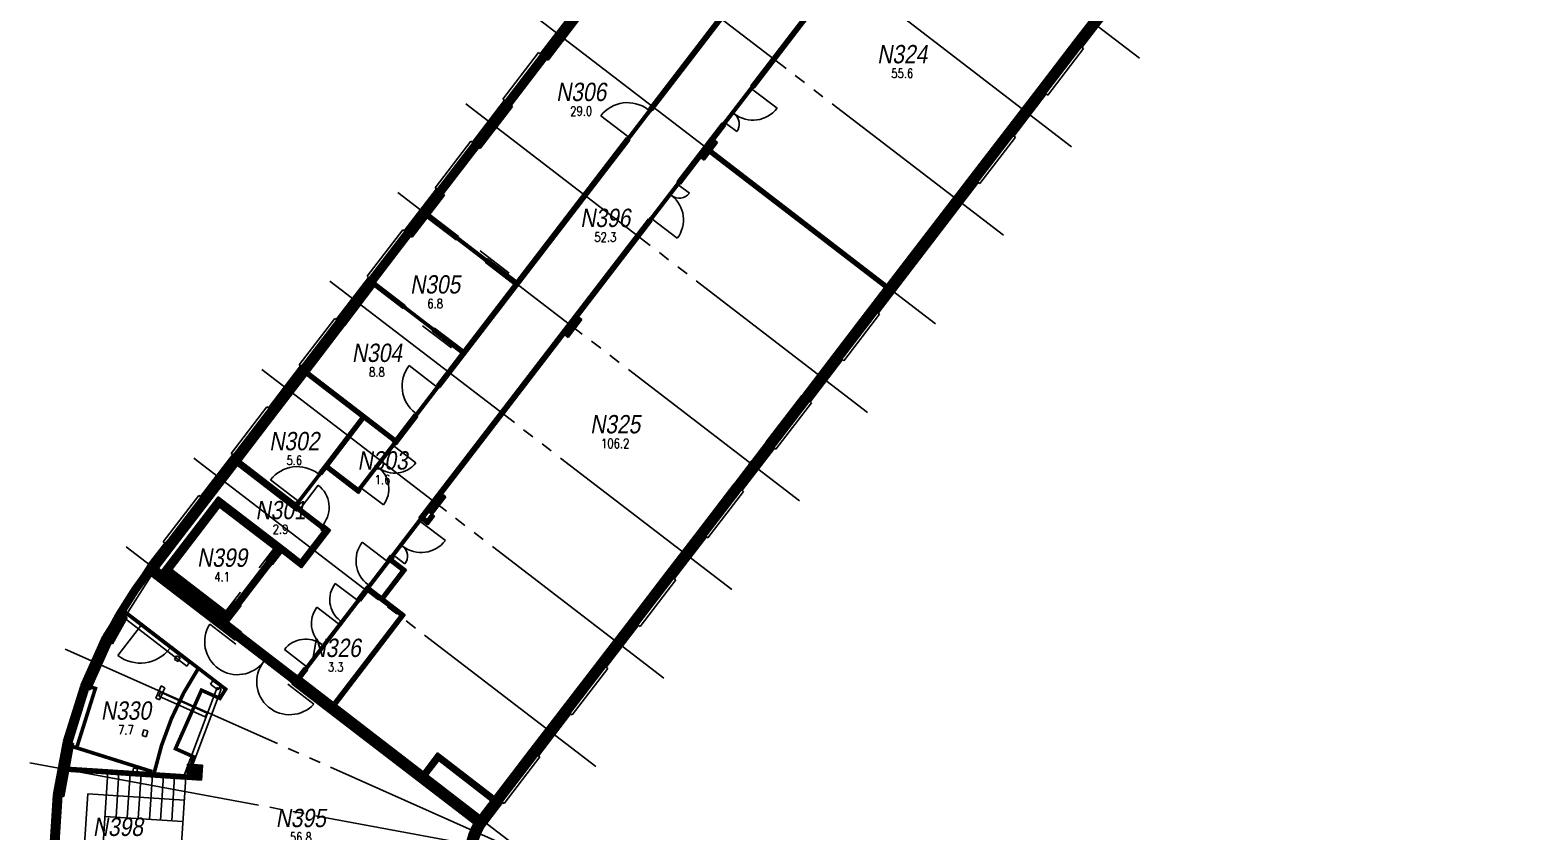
# Model space of a CAD drawing. Extents: x 22790 to 124359, y 400 to 114212.
# Drawn here: x 23003 to 63731, y 62374 to 84258 of the extents above; entities that cross this region are included whole.
import ezdxf
from ezdxf.enums import TextEntityAlignment as Align

# ---------------------------------------------------------------- set-up
doc = ezdxf.new("R2010")
doc.units = 0
doc.header["$LTSCALE"] = 50
doc.header["$PDMODE"] = 1
doc.linetypes.add('4PHAN', pattern=[158.75, 127, -6.35, 6.35, -6.35, 6.35, -6.35])
doc.linetypes.add('INVISIBLE', pattern=[999999, 0, -999999])
doc.layers.get('0').update_dxf_attribs({"linetype": 'CONTINUOUS'})
for name, color, linetype in [('ANNTEXT_03', 7, 'CONTINUOUS'), ('CL_03', 7, 'CONTINUOUS'), ('EW_03', 7, 'CONTINUOUS'), ('GRIDLINE_03', 15, '4PHAN'), ('HEADER_03', 7, 'INVISIBLE'), ('ND_03', 7, 'CONTINUOUS'), ('NW_03', 7, 'CONTINUOUS'), ('RI_03', 7, 'CONTINUOUS'), ('SC_03', 7, 'CONTINUOUS'), ('WALL_03', 7, 'CONTINUOUS'), ('WW_03', 7, 'CONTINUOUS')]:
    doc.layers.add(name, color=color, linetype=linetype)
doc.styles.add('SIMPLEX', font='ARIALN.TTF', dxfattribs={"oblique": 10})
doc.styles.get("Standard").update_dxf_attribs({"font": 'simplex'})

# ---------------------------------------------------------------- blocks, each defined once
blk = doc.blocks.new('DR1H90')
blk.add_line((-0.46, 0), (-0.46, 0.92))
blk.add_arc((-0.46, 0), 0.92, 0, 90)
at = {"flags": 1}
blk.add_attdef('SILLHT', text='', height=0.1, dxfattribs=at).set_placement((0, 0), align=Align.MIDDLE)
blk = doc.blocks.new('DRFRAME')
for p, q in [((-0.5, -0.5), (-0.5, 0.5)), ((0.5, -0.5), (0.5, 0.5))]:
    blk.add_line(p, q)
at = {"flags": 1}
blk.add_attdef('SILLHT', text='', height=0.1, dxfattribs=at).set_placement((0, 0), align=Align.MIDDLE)
blk = doc.blocks.new('SPL')
for p, q in [((1, 0.5), (0, 0.5)), ((1, -0.5), (1, 0.5)), ((0, -0.5), (1, -0.5))]:
    blk.add_line(p, q)
blk = doc.blocks.new('WNOF')
blk.add_line((-0.5, 0), (0.5, 0))
at = {"flags": 1}
blk.add_attdef('SILLHT', text='', height=0.1, dxfattribs=at).set_placement((0, 0), align=Align.MIDDLE)
blk = doc.blocks.new('WNFRAME')
for p, q in [((-0.5, -0.5), (-0.5, 0.5)), ((0.5, -0.5), (0.5, 0.5))]:
    blk.add_line(p, q)
at = {"flags": 1}
blk.add_attdef('SILLHT', text='', height=0.1, dxfattribs=at).set_placement((0, 0), align=Align.MIDDLE)
blk = doc.blocks.new('RM_SPAM')
for p in [(0, 2.5), (0, 0)]:
    blk.add_point(p)
at = {"style": 'SIMPLEX', "oblique": 10}
blk.add_attdef('RM_NUM', text='', height=2.5, dxfattribs=at).set_placement((0, 0), align=Align.CENTER)
at = {"flags": 1}
for tag, p, width in [('SITENO', (-15, 0), 0.8), ('IN_OU_CODE', (-15, -2), 0.8), ('RM_CO_CODE', (-15, -4), 0.8), ('RM_TY_CODE', (-15, -6), 0.7), ('RM_FU_CODE', (-15, -8), 0.8), ('OCC/USE', (-15, -10), 0.8)]:
    blk.add_attdef(tag, p, '', height=1.25, dxfattribs=dict(at, width=width))
at = {"width": 0.8, "flags": 1}
for tag, p in [('BL_NUM', (15, 0)), ('LEVEL', (15, -2)), ('%S/L', (15, -4)), ('STUDCAP', (15, -6))]:
    blk.add_attdef(tag, text='', height=1.25, dxfattribs=at).set_placement(p, align=Align.RIGHT)
at = {"width": 0.8}
for tag, p in [('RM_AREA', (0, -2)), ('USE', (-0.24, -4.05)), ('USE2', (-0.24, -6.05))]:
    blk.add_attdef(tag, text='', height=1.25, dxfattribs=at).set_placement(p, align=Align.CENTER)
at = {"width": 0.8, "flags": 1}
blk.add_attdef('SERVS', text='', height=1.25, dxfattribs=at).set_placement((0, -8), align=Align.CENTER)
blk = doc.blocks.new('DR2H90')
for p, q in [((-0.46, 0), (-0.46, 0.46)), ((0.46, 0), (0.46, 0.46))]:
    blk.add_line(p, q)
for centre, start, end in [((-0.46, 0), 359.9998, 89.9998), ((0.46, 0), 90.0002, 180.0002)]:
    blk.add_arc(centre, 0.46, start, end)
at = {"flags": 1}
blk.add_attdef('SILLHT', text='', height=0.1, dxfattribs=at).set_placement((0, 0), align=Align.MIDDLE)
blk = doc.blocks.new('DR1S')
blk.add_line((-0.2, 0.1), (-1.2, 0.1))
at = {"flags": 1}
blk.add_attdef('SILLHT', text='', height=0.1, dxfattribs=at).set_placement((0, 0), align=Align.MIDDLE)
blk = doc.blocks.new('DR2U90')
for p, q in [((-0.46, 0), (-0.46, 0.65)), ((0.46, 0), (0.46, 0.27))]:
    blk.add_line(p, q)
for centre, radius, start, end in [((-0.46, 0), 0.65, 0, 90), ((0.46, 0), 0.27, 90, 180)]:
    blk.add_arc(centre, radius, start, end)
at = {"flags": 1}
blk.add_attdef('SILLHT', text='', height=0.1, dxfattribs=at).set_placement((0, 0), align=Align.MIDDLE)
blk = doc.blocks.new('DR2S')
for p, q in [((-0.3, 0.05), (-0.8, 0.05)), ((0.3, 0.05), (0.8, 0.05))]:
    blk.add_line(p, q)
at = {"flags": 1}
blk.add_attdef('SILLHT', text='', height=0.1, dxfattribs=at).set_placement((0, 0), align=Align.MIDDLE)
blk = doc.blocks.new('DR2H180')
for p, q in [((-0.46, 0.04), (-0.92, 0.04)), ((0.46, 0.04), (0.92, 0.04))]:
    blk.add_line(p, q)
for centre, start, end in [((-0.46, 0), 359.9998, 175.011), ((0.46, 0), 4.989, 180.0002)]:
    blk.add_arc(centre, 0.46, start, end)
at = {"flags": 1}
blk.add_attdef('SILLHT', text='', height=0.1, dxfattribs=at).set_placement((0, 0), align=Align.MIDDLE)
blk = doc.blocks.new('C-S')
for p, q in [((0.5, 0.5), (-0.5, 0.5)), ((-0.5, 0.5), (-0.5, -0.5)), ((0.5, -0.5), (0.5, 0.5)), ((-0.5, -0.5), (0.5, -0.5))]:
    blk.add_line(p, q)
at = {"const_width": 1}
blk.add_lwpolyline([(-0.5, 0), (0.5, 0)], dxfattribs=at)

msp = doc.modelspace()

# ---------------------------------------------------------------- linework, layer by layer
at = {"layer": 'ANNTEXT_03', "color": 0}
for p, q in [((24473, 61606), (24590, 63396)), ((24590, 63396), (27223, 63223))]:
    msp.add_line(p, q, dxfattribs=at)
at = {"layer": 'EW_03', "const_width": 279}
for points in [[(51624, 83861), (52505, 85010)], [(37931, 84667), (37050, 83518)], [(49768, 81443), (50650, 82592)], [(36076, 82249), (35194, 81100)], [(46057, 76607), (48794, 80173)], [(34220, 79831), (33339, 78682)], [(32365, 77413), (31483, 76264)], [(44202, 74189), (45083, 75337)], [(30509, 74994), (29628, 73846)], [(42346, 71770), (43228, 72919)], [(28654, 72576), (27772, 71428)], [(40491, 69352), (41372, 70501)], [(26798, 70158), (26357, 69584)], [(38635, 66934), (39517, 68083)], [(36780, 64516), (37661, 65665)], [(35365, 62672), (35806, 63246)]]:
    msp.add_lwpolyline(points, dxfattribs=at)
at = {"layer": 'EW_03'}
for points, const_width in [([(26337, 69599, 0.045858), (25073, 67596, -1.873212)], 229), ([(25096, 67584, 0.02734), (24525, 66293)], 279), ([(24501, 66303, 0.03044), (24034, 64800, -1.873212)], 229), ([(24059, 64795, 0.028538), (23791, 63347, 0.198912)], 279), ([(23766, 63351, 0.03044), (23663, 61781, -1.873212)], 229), ([(35365, 62672, 0.303347), (35251, 60940, -5.027339)], 279)]:
    msp.add_lwpolyline(points, format="xyb", dxfattribs=dict(at, const_width=const_width))
at = {"layer": 'GRIDLINE_03'}
for p, q in [((30332, 66534), (63731, 110060)), ((42330, 91905), (53304, 83484)), ((40474, 89487), (51448, 81066)), ((38619, 87069), (49593, 78648)), ((36763, 84651), (47737, 76230)), ((34908, 82233), (45882, 73812)), ((33052, 79815), (44026, 71394)), ((31197, 77396), (42171, 68976)), ((29341, 74978), (40315, 66557)), ((27486, 72560), (38460, 64139)), ((25630, 70142), (36604, 61721)), ((23967, 67347), (36604, 61721)), ((23003, 64242), (36604, 61721))]:
    msp.add_line(p, q, dxfattribs=at)
at = {"layer": 'HEADER_03'}
for points, const_width, elevation in [([(43011, 83058), (43630, 83864)], 114, 2134), ([(50650, 82592), (51624, 83861)], 279, 2134), ([(36055, 82264), (37030, 83534)], 229, 2134), ([(42736, 82698), (41956, 81683)], 114, 2100), ([(39345, 81283), (39953, 82077)], 114, 2100), ([(48794, 80173), (49768, 81443)], 279, 2134), ([(34200, 79846), (35174, 81116)], 229, 2134), ([(38746, 80504), (38252, 79859)], 114, 2134), ([(40727, 80080), (39947, 79065)], 114, 2100), ([(32344, 77428), (33319, 78698)], 229, 2134), ([(34677, 78567), (35471, 77959)], 114, 2100), ([(36891, 78086), (36396, 77441)], 114, 2134), ([(37986, 76509), (38605, 77315)], 114, 2134), ([(33232, 76684), (34025, 76075)], 100, 2100), ([(45083, 75337), (46057, 76607)], 279, 2134), ([(31483, 76264), (30509, 74994)], 279, 2134), ([(35035, 75667), (34541, 75023)], 114, 2134), ([(34159, 74526), (33550, 73732)], 114, 2100), ([(43228, 72919), (44202, 74189)], 279, 2134), ([(28654, 72576), (29628, 73846)], 279, 2134), ([(32960, 72963), (31998, 71709)], 114, 2100), ([(30933, 72140), (30324, 71347)], 100, 2100), ([(41372, 70501), (42346, 71770)], 279, 2134), ([(27772, 71428), (26798, 70158)], 279, 2134), ([(30341, 71176), (31000, 70671)], 150, 2100), ([(33676, 70892), (32897, 69877)], 114, 2100), ([(33208, 70282), (33703, 70927)], 114, 2134), ([(29545, 69707), (28693, 68597)], 200, 2100), ([(32806, 69758), (32258, 69044)], 114, 2100), ([(39517, 68083), (40491, 69352)], 279, 2134), ([(31985, 68687), (31504, 68061)], 114, 2100), ([(25219, 67518), (25613, 68237)], 100, 2100), ([(26017, 68044), (26890, 67374)], 100, 2100), ([(31504, 68061), (30542, 66807)], 114, 2100), ([(30245, 66515), (28699, 67703)], 279, 2100), ([(37661, 65665), (38635, 66934)], 279, 2134), ([(35806, 63246), (36780, 64516)], 279, 2134)]:
    msp.add_lwpolyline(points, dxfattribs=dict(at, const_width=const_width, elevation=elevation))
for points, const_width in [([(50650, 82592), (51624, 83861)], 279), ([(36055, 82264), (37030, 83534)], 229), ([(48794, 80173), (49768, 81443)], 279), ([(34200, 79846), (35174, 81116)], 229), ([(32344, 77428), (33319, 78698)], 229), ([(45083, 75337), (46057, 76607)], 279), ([(31483, 76264), (30509, 74994)], 279), ([(43228, 72919), (44202, 74189)], 279), ([(28654, 72576), (29628, 73846)], 279), ([(41372, 70501), (42346, 71770)], 279), ([(27772, 71428), (26798, 70158)], 279), ([(39517, 68083), (40491, 69352)], 279), ([(25219, 67518), (25613, 68237)], 100), ([(37661, 65665), (38635, 66934)], 279), ([(35806, 63246), (36780, 64516)], 279)]:
    msp.add_lwpolyline(points, dxfattribs=dict(at, const_width=const_width))
at = {"layer": 'ND_03'}
for p, q in [((27874, 68420), (27827, 68360)), ((27919, 68386), (27873, 68325))]:
    msp.add_line(p, q, dxfattribs=at)
at = {"layer": 'NW_03'}
for points, const_width in [([(45639, 86483), (42736, 82698)], 114), ([(42796, 85782), (39953, 82077)], 114), ([(41956, 81683), (40727, 80080)], 114), ([(39345, 81283), (34159, 74526)], 114), ([(41593, 80928), (46379, 77256)], 100), ([(39947, 79065), (33676, 70892)], 114), ([(34677, 78567), (33890, 79171)], 114), ([(36303, 77320), (35471, 77959)], 114), ([(33232, 76684), (32445, 77288)], 100), ([(34813, 75471), (34025, 76075)], 100), ([(32084, 73723), (30589, 74870)], 100), ([(32013, 71635), (31089, 72343), (32124, 73692), (32957, 73053)], 100), ([(33550, 73732), (32960, 72963)], 114), ([(30341, 71176), (28714, 72425)], 150), ([(31059, 72304), (30933, 72140)], 100), ([(28693, 68597), (28404, 68220), (26738, 69498), (28168, 71362), (29834, 70084), (29545, 69707)], 200), ([(30324, 71347), (30294, 71307)], 100), ([(33752, 70897), (33863, 70812), (34014, 71008)], 100), ([(29929, 70043), (30412, 69672), (31113, 70584), (31000, 70671)], 150), ([(32644, 68747), (33223, 69501), (32882, 69763)], 100), ([(32897, 69877), (32806, 69758)], 114), ([(26388, 69477), (28698, 67701)], 279), ([(31328, 65849), (33185, 68269), (32273, 68969)], 100), ([(32258, 69044), (31985, 68687)], 114), ([(25617, 68351), (26017, 68044)], 100), ([(26890, 67374), (28352, 66252), (28195, 66000), (27691, 66224), (26980, 64627), (27482, 64403), (27413, 64178)], 100), ([(30542, 66807), (30371, 66584)], 114), ([(30244, 66513), (35209, 62696)], 279), ([(24297, 64698), (24793, 66271), (24679, 66307)], 100), ([(26351, 63999), (24043, 64725)], 100), ([(35643, 63264), (34155, 64405), (33805, 63949)], 150), ([(23994, 64069), (27290, 63853)], 114), ([(23994, 64069), (27263, 63855)], 114)]:
    msp.add_lwpolyline(points, dxfattribs=dict(at, const_width=const_width))
at = {"layer": 'NW_03', "const_width": 100}
msp.add_lwpolyline([(27607, 66824, 0.09192), (26398, 63961, 0.090256)], format="xyb", dxfattribs=at)
at = {"layer": 'SC_03'}
for p, q in [((25134, 63994), (24935, 60965)), ((25438, 63974), (25358, 62758)), ((25742, 63955), (25662, 62738)), ((26046, 63935), (25966, 62718)), ((26350, 63915), (26270, 62698)), ((26654, 63895), (26575, 62678)), ((26958, 63875), (26879, 62658)), ((27263, 63855), (27064, 60825)), ((27183, 62638), (25054, 62778))]:
    msp.add_line(p, q, dxfattribs=at)
at = {"layer": 'WALL_03'}
for p, q in [((42690, 82733), (45594, 86517)), ((45685, 86448), (42781, 82664)), ((39908, 82112), (42751, 85816)), ((42842, 85747), (39999, 82042)), ((36939, 83603), (37820, 84752)), ((51513, 83946), (52394, 85095)), ((52616, 84925), (51735, 83776)), ((38042, 84582), (37160, 83433)), ((37566, 83962), (37636, 84053)), ((51735, 83776), (51513, 83946)), ((37160, 83433), (36939, 83603)), ((42781, 82664), (42690, 82733)), ((35083, 81185), (35965, 82334)), ((35965, 82334), (36186, 82164)), ((42358, 82206), (42428, 82297)), ((49657, 81528), (50539, 82677)), ((50760, 82507), (49879, 81358)), ((50539, 82677), (50760, 82507)), ((36186, 82164), (35305, 81015)), ((39999, 82042), (39908, 82112)), ((40049, 82201), (39979, 82111)), ((35711, 81544), (35780, 81635)), ((40681, 80115), (41911, 81718)), ((42002, 81648), (40772, 80046)), ((41911, 81718), (42002, 81648)), ((49879, 81358), (49657, 81528)), ((34114, 74560), (39299, 81318)), ((39390, 81249), (34204, 74491)), ((35305, 81015), (35083, 81185)), ((39299, 81318), (39390, 81249)), ((41605, 81319), (41234, 80836)), ((41416, 80697), (41787, 81180)), ((41787, 81180), (41605, 81319)), ((41234, 80836), (41416, 80697)), ((41563, 80888), (41624, 80968)), ((46349, 77216), (41563, 80888)), ((41624, 80968), (46410, 77295)), ((45946, 76692), (48683, 80258)), ((48683, 80258), (48905, 80088)), ((33228, 78767), (34109, 79916)), ((34109, 79916), (34331, 79746)), ((40772, 80046), (40681, 80115)), ((48905, 80088), (46168, 76522)), ((34331, 79746), (33449, 78597)), ((38194, 79783), (38124, 79693)), ((33631, 70927), (39902, 79100)), ((39993, 79030), (33722, 70857)), ((33855, 79126), (33925, 79217)), ((34643, 78522), (33855, 79126)), ((33925, 79217), (34712, 78613)), ((39902, 79100), (39993, 79030)), ((33449, 78597), (33228, 78767)), ((34712, 78613), (34643, 78522)), ((47350, 78520), (47280, 78430)), ((35436, 77913), (35506, 78004)), ((36268, 77274), (35436, 77913)), ((35506, 78004), (36338, 77365)), ((31372, 76349), (32254, 77498)), ((32254, 77498), (32475, 77328)), ((32475, 77328), (31594, 76179)), ((32414, 77248), (32475, 77328)), ((33202, 76644), (32414, 77248)), ((32475, 77328), (33263, 76724)), ((36338, 77365), (36268, 77274)), ((46410, 77295), (46349, 77216)), ((33263, 76724), (33202, 76644)), ((46168, 76522), (45946, 76692)), ((31594, 76179), (31372, 76349)), ((37894, 76483), (37523, 75999)), ((37705, 75860), (38076, 76344)), ((37719, 76161), (37789, 76252)), ((38076, 76344), (37894, 76483)), ((33995, 76035), (34056, 76115)), ((34782, 75431), (33995, 76035)), ((34056, 76115), (34843, 75511)), ((37523, 75999), (37705, 75860)), ((34843, 75511), (34782, 75431)), ((44091, 74274), (44972, 75422)), ((44972, 75422), (45194, 75252)), ((29517, 73931), (30398, 75080)), ((30398, 75080), (30620, 74909)), ((45194, 75252), (44313, 74103)), ((30620, 74909), (29738, 73761)), ((30559, 74830), (30620, 74909)), ((32054, 73683), (30559, 74830)), ((30620, 74909), (32115, 73762)), ((34204, 74491), (34114, 74560)), ((30144, 74290), (30214, 74380)), ((44313, 74103), (44091, 74274)), ((29738, 73761), (29517, 73931)), ((31019, 72334), (32115, 73762)), ((32115, 73762), (32054, 73683)), ((32115, 73762), (32988, 73093)), ((32915, 72997), (33505, 73767)), ((33505, 73767), (33596, 73697)), ((32133, 73622), (31159, 72353)), ((32927, 73013), (32133, 73622)), ((33596, 73697), (33005, 72928)), ((33005, 72928), (32915, 72997)), ((32988, 73093), (32927, 73013)), ((42235, 71855), (43117, 73004)), ((43117, 73004), (43338, 72834)), ((27661, 71513), (28543, 72661)), ((28543, 72661), (28764, 72491)), ((43338, 72834), (42457, 71685)), ((28764, 72491), (27883, 71343)), ((28668, 72366), (28759, 72485)), ((30296, 71117), (28668, 72366)), ((28759, 72485), (30387, 71236)), ((30893, 72170), (31019, 72334)), ((30973, 72110), (30893, 72170)), ((31098, 72273), (30973, 72110)), ((31983, 71595), (31019, 72334)), ((31019, 72334), (31098, 72273)), ((31159, 72353), (32043, 71674)), ((42711, 72475), (42641, 72384)), ((31953, 71744), (32043, 71674)), ((42457, 71685), (42235, 71855)), ((26597, 69480), (28150, 71503)), ((27883, 71343), (27661, 71513)), ((28150, 71503), (29975, 70103)), ((30254, 71337), (30285, 71377)), ((30334, 71277), (30254, 71337)), ((30285, 71377), (30364, 71316)), ((30364, 71316), (30334, 71277)), ((32043, 71674), (31983, 71595)), ((34183, 71647), (33812, 71163)), ((33994, 71024), (34365, 71508)), ((34365, 71508), (34183, 71647)), ((28187, 71222), (26878, 69517)), ((29694, 70066), (28187, 71222)), ((30387, 71236), (30296, 71117)), ((33722, 70857), (33631, 70927)), ((33722, 70857), (33783, 70937)), ((33783, 70937), (33854, 70882)), ((33812, 71163), (33994, 71024)), ((33854, 70882), (33974, 71039)), ((34054, 70978), (33872, 70742)), ((33974, 71039), (34054, 70978)), ((30399, 69777), (31007, 70571)), ((31218, 70598), (30426, 69567)), ((30954, 70611), (31045, 70730)), ((31007, 70571), (30954, 70611)), ((31045, 70730), (31218, 70598)), ((33872, 70742), (33722, 70857)), ((40380, 69437), (41261, 70586)), ((41261, 70586), (41483, 70416)), ((26246, 69669), (26687, 70243)), ((26909, 70073), (26468, 69499)), ((26687, 70243), (26909, 70073)), ((29466, 69768), (29694, 70066)), ((29975, 70103), (29625, 69646)), ((29883, 69984), (29975, 70103)), ((29975, 70103), (30399, 69777)), ((41483, 70416), (40602, 69267)), ((25004, 67710), (26241, 69661)), ((26241, 69661), (26434, 69538)), ((26468, 69499), (26246, 69669)), ((29625, 69646), (29466, 69768)), ((30426, 69567), (29883, 69984)), ((32760, 69792), (32852, 69911)), ((32851, 69723), (32760, 69792)), ((32942, 69842), (32851, 69723)), ((32851, 69723), (32912, 69802)), ((33153, 69492), (32851, 69723)), ((32852, 69911), (32942, 69842)), ((32912, 69802), (33293, 69510)), ((26434, 69538), (25197, 67588)), ((26303, 69366), (26473, 69588)), ((28613, 67590), (26303, 69366)), ((26473, 69588), (28783, 67812)), ((28422, 68079), (26597, 69480)), ((26878, 69517), (28385, 68360)), ((32605, 68778), (33153, 69492)), ((33293, 69510), (32684, 68717)), ((40602, 69267), (40380, 69437)), ((31939, 68722), (32213, 69078)), ((32303, 69009), (32030, 68653)), ((32213, 69078), (32303, 69009)), ((32242, 68930), (32303, 69009)), ((33115, 68260), (32242, 68930)), ((32303, 69009), (33255, 68278)), ((28385, 68360), (28614, 68657)), ((28772, 68536), (28422, 68079)), ((28614, 68657), (28772, 68536)), ((32030, 68653), (31939, 68722)), ((32684, 68717), (32605, 68778)), ((25540, 68225), (25610, 68316)), ((27288, 66884), (25540, 68225)), ((25610, 68316), (27358, 66975)), ((27964, 68351), (27874, 68420)), ((31289, 65880), (33115, 68260)), ((33255, 68278), (31368, 65819)), ((38524, 67019), (39406, 68168)), ((39406, 68168), (39627, 67998)), ((24397, 66350), (24996, 67696)), ((24996, 67696), (25251, 67582)), ((25197, 67588), (25004, 67710)), ((28783, 67812), (28613, 67590)), ((39627, 67998), (38746, 66849)), ((25251, 67582), (24652, 66236)), ((26956, 67066), (27009, 67160)), ((27056, 67011), (26956, 67066)), ((27009, 67160), (27108, 67104)), ((27108, 67104), (27056, 67011)), ((27358, 66975), (27288, 66884)), ((30325, 66619), (30497, 66842)), ((30497, 66842), (30587, 66772)), ((38746, 66849), (38524, 67019)), ((27933, 66389), (28002, 66480)), ((28139, 66231), (27933, 66389)), ((28002, 66480), (28209, 66322)), ((30159, 66402), (30329, 66624)), ((35134, 62578), (30159, 66402)), ((30416, 66549), (30325, 66619)), ((30329, 66624), (35294, 62806)), ((30587, 66772), (30416, 66549)), ((23925, 64834), (24392, 66337)), ((24610, 66270), (24144, 64766)), ((24392, 66337), (24610, 66270)), ((24652, 66236), (24397, 66350)), ((26442, 66008), (26587, 66339)), ((26546, 65962), (26442, 66008)), ((26526, 66062), (26573, 66167)), ((27796, 65497), (26526, 66062)), ((26692, 66293), (26546, 65962)), ((26573, 66167), (27843, 65601)), ((26587, 66339), (26692, 66293)), ((27209, 63875), (28121, 66297)), ((28227, 66256), (27316, 63835)), ((28121, 66297), (28227, 66256)), ((28209, 66322), (28139, 66231)), ((27843, 65601), (27796, 65497)), ((31368, 65819), (31289, 65880)), ((36669, 64601), (37550, 65750)), ((37772, 65580), (36891, 64431)), ((37550, 65750), (37772, 65580)), ((23654, 63372), (23922, 64821)), ((23922, 64821), (24197, 64770)), ((24144, 64766), (23925, 64834)), ((24197, 64770), (23928, 63321)), ((26069, 64987), (26119, 65146)), ((26178, 64952), (26069, 64987)), ((26119, 65146), (26228, 65111)), ((26228, 65111), (26178, 64952)), ((33746, 63995), (34141, 64510)), ((34141, 64510), (35688, 63323)), ((36891, 64431), (36669, 64601)), ((23990, 64012), (23998, 64126)), ((23990, 64012), (23998, 64126)), ((27259, 63798), (23990, 64012)), ((27259, 63798), (23990, 64012)), ((23998, 64126), (27266, 63912)), ((23998, 64126), (27266, 63912)), ((25804, 63959), (25833, 64097)), ((25915, 63935), (25804, 63959)), ((25833, 64097), (25945, 64073)), ((25945, 64073), (25915, 63935)), ((27313, 64202), (27287, 63796)), ((27313, 64202), (27287, 63796)), ((27719, 64175), (27313, 64202)), ((27719, 64175), (27313, 64202)), ((27692, 63769), (27719, 64175)), ((27692, 63769), (27719, 64175)), ((33865, 63903), (33746, 63995)), ((34169, 64300), (33865, 63903)), ((35597, 63204), (34169, 64300)), ((27316, 63835), (27209, 63875)), ((27266, 63912), (27259, 63798)), ((27266, 63912), (27259, 63798)), ((27287, 63796), (27692, 63769)), ((27287, 63796), (27692, 63769)), ((23549, 61788), (23652, 63359)), ((23652, 63359), (23880, 63344)), ((23928, 63321), (23654, 63372)), ((23880, 63344), (23777, 61773)), ((35254, 62757), (35695, 63331)), ((35916, 63161), (35476, 62587)), ((35688, 63323), (35597, 63204)), ((35695, 63331), (35916, 63161))]:
    msp.add_line(p, q, dxfattribs=at)
for radius in [1702, 1422]:
    msp.add_arc((36604, 61721), radius, 142.5, 210, dxfattribs=at)

# ---------------------------------------------------------------- block references
at = {"layer": 'CL_03'}
for p, xscale, yscale, zscale, rotation in [((41511, 81008), 228.5999871069602, 609.5999656185603, 3111.499824511402, 322.5000000000001), ((37799, 76172), 228.5999871069602, 609.5999656185603, 3111.499824511402, 322.5000000000001), ((34088, 71335), 228.5999871069602, 609.5999656185603, 3111.499824511402, 322.5000000000001), ((27503, 63985), 406.3999617984014, 406.3999617984014, 3111.49970751901, 266.2500000000001), ((27503, 63985), 406.3999770790404, 406.3999770790404, 3111.499824511402, 266.2500000000001)]:
    msp.add_blockref('C-S', p, dxfattribs=dict(at, xscale=xscale, yscale=yscale, zscale=zscale, rotation=rotation))
at = {"layer": 'ND_03'}
for name, p, xscale, yscale, zscale, rotation in [('DRFRAME', (43321, 83461), 1015.9999426976, 114.2999935534801, 2133.599879664962, 52.5), ('DRFRAME', (42346, 82191), 1230, 114.2999935534801, 2075, 52.49999999999999), ('DR1H90', (39604, 81715), 1000, 1000, 2075, 52.49999999999999), ('DR2U90', (42391, 82156), 1280, 1280, 2075, 232.5), ('DRFRAME', (39649, 81680), 950, 114.2999935534801, 2075, 232.5), ('DRFRAME', (38499, 80181), 812.7999541580807, 114.2999935534801, 2133.599879664962, 232.5), ('DRFRAME', (40337, 79573), 1230, 114.2999935534801, 2075, 52.49999999999999), ('DR2U90', (40382, 79538), -1280, 1280, 2075, 232.5), ('DRFRAME', (35074, 78263), 950.0000000000001, 114.2999935534801, 2075, 142.5), ('DR1S', (35109, 78308), -1000, 500, 2075, 322.5), ('DRFRAME', (36643, 77763), 812.7999541580807, 114.2999935534801, 2133.599879664962, 232.5), ('DRFRAME', (38295, 76912), 1015.9999426976, 114.2999935534801, 2133.599879664962, 52.5), ('DRFRAME', (33629, 76379), 950.0000000000001, 100, 2075, 142.5), ('DR1S', (33598, 76340), 1000, 500, 2075, 142.5), ('DRFRAME', (34788, 75345), 812.7999541580807, 114.2999935534801, 2133.599879664962, 232.5), ('DR1H90', (33809, 74164), -1000, 1000, 2075, 52.49999999999998), ('DRFRAME', (33855, 74129), 950, 114.2999935534801, 2075, 52.49999999999999), ('DRFRAME', (32479, 72336), 1530, 114.2999935534801, 2075, 52.5), ('DR1H90', (30589, 71774), 1000, 1000, 2075, 52.49999999999999), ('DR2H90', (32524, 72301), -1580, 1580, 2075, 232.5), ('DRFRAME', (30629, 71743), 950, 100, 2075, 52.49999999999999), ('DR1H90', (30716, 70983), 830, 830, 2075, 322.5), ('DRFRAME', (30670, 70924), 779.9999999999999, 150, 2075, 142.5), ('DRFRAME', (33287, 70384), 1230, 114.2999935534801, 2075, 52.49999999999999), ('DRFRAME', (33456, 70604), 812.7999541580807, 114.2999935534801, 2133.599879664962, 52.5), ('DR2U90', (33332, 70350), 1280, 1280, 2075, 232.5), ('DR2S', (29040, 69213), -1400, 700, 2075, 52.49999999999998), ('DR1H90', (32487, 69435), -900, 900, 2075, 52.49999999999998), ('DRFRAME', (29119, 69152), 1350, 200, 2075, 52.49999999999999), ('DRFRAME', (32532, 69401), 850, 114.2999935534801, 2075, 52.49999999999999), ('DR1H90', (31699, 68409), -790, 790, 2075, 52.49999999999998), ('DR2H90', (30977, 67469), 1580, 1580, 2075, 52.5), ('DRFRAME', (31744, 68374), 740, 114.2999935534801, 2075, 52.5), ('DRFRAME', (26453, 67709), 1050.000000000037, 100, 2075, 322.5), ('DR2H180', (29387, 66998), 1950, 1950, 2075, 142.447994), ('DRFRAME', (31023, 67434), 1530, 114.2999935534801, 2075, 52.5), ('DR1H90', (26423, 67669), -1100.000000000036, 1100.000000000036, 2075, 142.5), ('DRFRAME', (29472, 67109), 1900, 279.3999842418402, 2075, 322.447994)]:
    msp.add_blockref(name, p, dxfattribs=dict(at, xscale=xscale, yscale=yscale, zscale=zscale, rotation=rotation))
at = {"layer": 'RI_03', "xscale": 200, "yscale": 200, "zscale": 200}
for p, values in [((46829, 83344), {'RM_NUM': 'N324', 'RM_AREA': '55.6'}), ((38061, 82313), {'RM_NUM': 'N306', 'RM_AREA': '29.0'}), ((38720, 78873), {'RM_NUM': 'N396', 'RM_AREA': '52.3'}), ((34073, 77056), {'RM_NUM': 'N305', 'RM_AREA': '6.8'}), ((32482, 75188), {'RM_NUM': 'N304', 'RM_AREA': '8.8'}), ((38990, 73238), {'RM_NUM': 'N325', 'RM_AREA': '106.2'}), ((30226, 72776), {'RM_NUM': 'N302', 'RM_AREA': '5.6'}), ((32637, 72249), {'RM_NUM': 'N303', 'RM_AREA': '1.6'}), ((29850, 70894), {'RM_NUM': 'N301', 'RM_AREA': '2.9'}), ((28255, 69594), {'RM_NUM': 'N399', 'RM_AREA': '4.1'}), ((31356, 67131), {'RM_NUM': 'N326', 'RM_AREA': '3.3'}), ((25628, 65418), {'RM_NUM': 'N330', 'RM_AREA': '7.7'}), ((25409, 62243), {'RM_NUM': 'N398', 'RM_AREA': '9.7'}), ((30403, 62484), {'RM_NUM': 'N395', 'RM_AREA': '56.8'})]:
    msp.add_blockref('RM_SPAM', p, dxfattribs=at).add_auto_attribs(values)
at = {"layer": 'WW_03'}
for name, p, xscale, yscale, zscale, rotation in [('WNFRAME', (51137, 83226, 457), -1600.199909748721, 279.3999737364009, 1676.399905451041, 232.5), ('SPL', (51066, 83281, 457), 50, -1600.199909748721, -1600.199909748721, 142.5), ('SPL', (36452, 82969, 457), 50.79999904495999, 1600.19996991624, 1600.19996991624, 142.5), ('WNFRAME', (36542, 82899, 457), 1600.199969916238, 228.5999871069602, 1676.39996848368, 52.49999999999999), ('WNOF', (36542, 82899, 457), 1600.199969916239, 228.5999871069602, 1676.39996848368, 232.5), ('SPL', (36593, 82860, 457), 49.99999999999999, 1600.199969916239, 1600.199969916239, 322.5), ('WNOF', (51137, 83226, 457), -1600.199909748721, 279.3999737364009, 1676.399905451041, 52.49999999999998), ('SPL', (51248, 83141, 457), 50.79999713488006, -1600.199909748721, 1600.199909748721, 322.499999945005), ('WNFRAME', (49281, 80808, 457), -1600.199909748721, 279.3999737364009, 1676.399905451041, 232.5), ('SPL', (49210, 80863, 457), 50, -1600.199909748721, -1600.199909748721, 142.5), ('SPL', (34596, 80551, 457), 50.79999904495999, 1600.19996991624, 1600.19996991624, 142.5), ('WNFRAME', (34687, 80481, 457), 1600.199969916238, 228.5999871069602, 1676.39996848368, 52.49999999999999), ('WNOF', (34687, 80481, 457), 1600.199969916239, 228.5999871069602, 1676.39996848368, 232.5), ('SPL', (34738, 80442, 457), 49.99999999999999, 1600.199969916239, 1600.199969916239, 322.5), ('WNOF', (49281, 80808, 457), -1600.199909748721, 279.3999737364009, 1676.399905451041, 52.49999999999998), ('SPL', (49392, 80723, 457), 50.79999713488006, -1600.199909748721, 1600.199909748721, 322.499999945005), ('SPL', (32741, 78132, 457), 50.79999904495999, 1600.19996991624, 1600.19996991624, 142.5), ('WNFRAME', (32831, 78063, 457), 1600.199969916238, 228.5999871069602, 1676.39996848368, 52.49999999999999), ('WNOF', (32831, 78063, 457), 1600.199969916239, 228.5999871069602, 1676.39996848368, 232.5), ('SPL', (32882, 78024, 457), 49.99999999999999, 1600.199969916239, 1600.199969916239, 322.5), ('WNFRAME', (45570, 75972, 457), -1600.199909748721, 279.3999737364009, 1676.399905451041, 232.5), ('SPL', (45499, 76027, 457), 50, -1600.199909748721, -1600.199909748721, 142.5), ('WNOF', (45570, 75972, 457), -1600.199909748721, 279.3999737364009, 1676.399905451041, 52.49999999999998), ('SPL', (30885, 75714, 457), 50, 1600.199969917574, 50, 142.5), ('WNFRAME', (30996, 75629, 457), 1550.199969917573, 279.3999947472798, 1651.4, 232.5), ('WNOF', (30996, 75629, 457), 1600.199969917574, 1600.199969917574, 1676.4, 232.5), ('SPL', (31067, 75575, 457), 49.99999999999999, 1600.199969917574, 49.99999999999999, 322.5), ('SPL', (45681, 75887, 457), 50.79999713488006, -1600.199909748721, 1600.199909748721, 322.499999945005), ('WNFRAME', (43715, 73554, 457), -1600.199909748721, 279.3999737364009, 1676.399905451041, 232.5), ('SPL', (43643, 73608, 457), 50, -1600.199909748721, -1600.199909748721, 142.5), ('WNOF', (43715, 73554, 457), -1600.199909748721, 279.3999737364009, 1676.399905451041, 52.49999999999998), ('SPL', (29030, 73296, 457), 50, 1600.199969941023, 50, 142.5), ('WNFRAME', (29141, 73211, 457), 1550.199969941023, 279.3999947472798, 1651.4, 52.5), ('WNOF', (29141, 73211, 457), 1600.199969941023, 1600.199969941023, 1676.4, 232.5), ('SPL', (29212, 73157, 457), 49.99999999999999, 1600.199969941023, 49.99999999999999, 322.5), ('SPL', (43825, 73469, 457), 50.79999713488006, -1600.199909748721, 1600.199909748721, 322.499999945005), ('WNFRAME', (41859, 71136, 457), -1600.199909748721, 279.3999737364009, 1676.399905451041, 232.5), ('SPL', (41788, 71190, 457), 50, -1600.199909748721, -1600.199909748721, 142.5), ('WNOF', (41859, 71136, 457), -1600.199909748721, 279.3999737364009, 1676.399905451041, 52.49999999999998), ('SPL', (41970, 71051, 457), 50.79999713488006, -1600.199909748721, 1600.199909748721, 322.499999945005), ('SPL', (27174, 70878, 457), 50, 1600.199969917561, 50, 142.5), ('WNFRAME', (27285, 70793, 457), 1550.199969917561, 279.3999947472798, 1651.4, 232.5), ('WNOF', (27285, 70793, 457), 1600.199969917561, 1600.199969917561, 1676.4, 232.5), ('SPL', (27356, 70738, 457), 49.99999999999999, 1600.199969917561, 49.99999999999999, 322.5), ('WNFRAME', (40004, 68717, 457), -1600.199909748721, 279.3999737364009, 1676.399905451041, 232.5), ('SPL', (39932, 68772, 457), 50, -1600.199909748721, -1600.199909748721, 142.5), ('WNOF', (40004, 68717, 457), -1600.199909748721, 279.3999737364009, 1676.399905451041, 52.49999999999998), ('SPL', (40114, 68632, 457), 50.79999713488006, -1600.199909748721, 1600.199909748721, 322.499999945005), ('SPL', (25416, 67877, 900), 50.00000000000001, 819.9999999999999, 50.00000000000001, 151.261703), ('WNFRAME', (25416, 67877, 900), 770, 100, 1175, 61.261703), ('SPL', (25416, 67877, 900), 50, 819.9999999999999, 50, 331.261703), ('WNOF', (25416, 67877, 900), 819.9999999999998, 819.9999999999998, 1200, 61.261703), ('WNFRAME', (38148, 66299, 457), -1600.199909748721, 279.3999737364009, 1676.399905451041, 232.5), ('SPL', (38077, 66354, 457), 50, -1600.199909748721, -1600.199909748721, 142.5), ('WNOF', (38148, 66299, 457), -1600.199909748721, 279.3999737364009, 1676.399905451041, 52.49999999999998), ('SPL', (38259, 66214, 457), 50.79999713488006, -1600.199909748721, 1600.199909748721, 322.499999945005), ('WNFRAME', (36293, 63881, 457), -1600.199909748721, 279.3999737364009, 1676.399905451041, 232.5), ('SPL', (36221, 63936, 457), 50, -1600.199909748721, -1600.199909748721, 142.5), ('WNOF', (36293, 63881, 457), -1600.199909748721, 279.3999737364009, 1676.399905451041, 52.49999999999998), ('SPL', (36403, 63796, 457), 50.79999713488006, -1600.199909748721, 1600.199909748721, 322.499999945005)]:
    msp.add_blockref(name, p, dxfattribs=dict(at, xscale=xscale, yscale=yscale, zscale=zscale, rotation=rotation))

doc.saveas('drawing.dxf')
